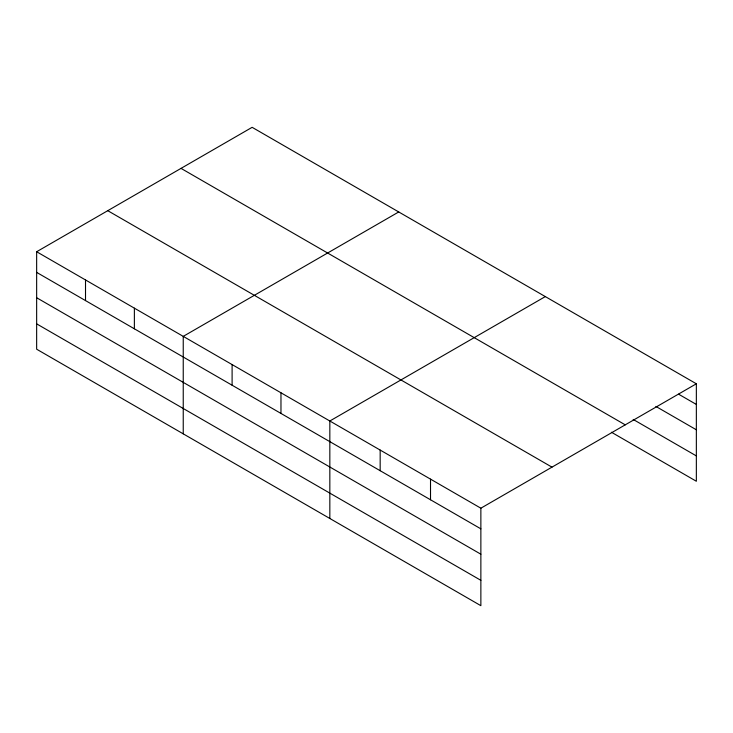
<?xml version="1.0" encoding="UTF-8"?>
<svg xmlns="http://www.w3.org/2000/svg" width="733" height="733" viewBox="0 0 733 733"><rect width="100%" height="100%" fill="white"/><g stroke="black" fill="none" stroke-linecap="round" stroke-linejoin="round"><path stroke-width="1.1" d="M480.866 554.203L480.866 508.198L36.65 251.74L36.65 349.21L480.866 605.678L480.866 554.203L36.65 297.735M36.65 251.74L252.134 127.322L696.35 383.79L696.35 481.26L611.459 432.25M398.725 211.956L183.241 336.374L183.241 433.844M545.315 296.59L329.832 420.999L329.832 518.478M480.866 508.198L696.35 383.79M678.584 394.18L696.35 404.433M655.879 406.421L696.35 429.785M633.175 419.432L696.35 455.908M181.024 168.379L625.24 424.847M107.76 210.683L551.976 467.141M36.65 272.383L480.866 528.841M36.65 323.858L480.866 580.325M430.518 479.135L430.518 499.778M380.17 450.071L380.17 470.714M280.968 392.787L280.968 413.439M232.104 364.576L232.104 385.228M134.377 308.162L134.377 328.805M85.514 279.951L85.514 300.594"/></g></svg>
